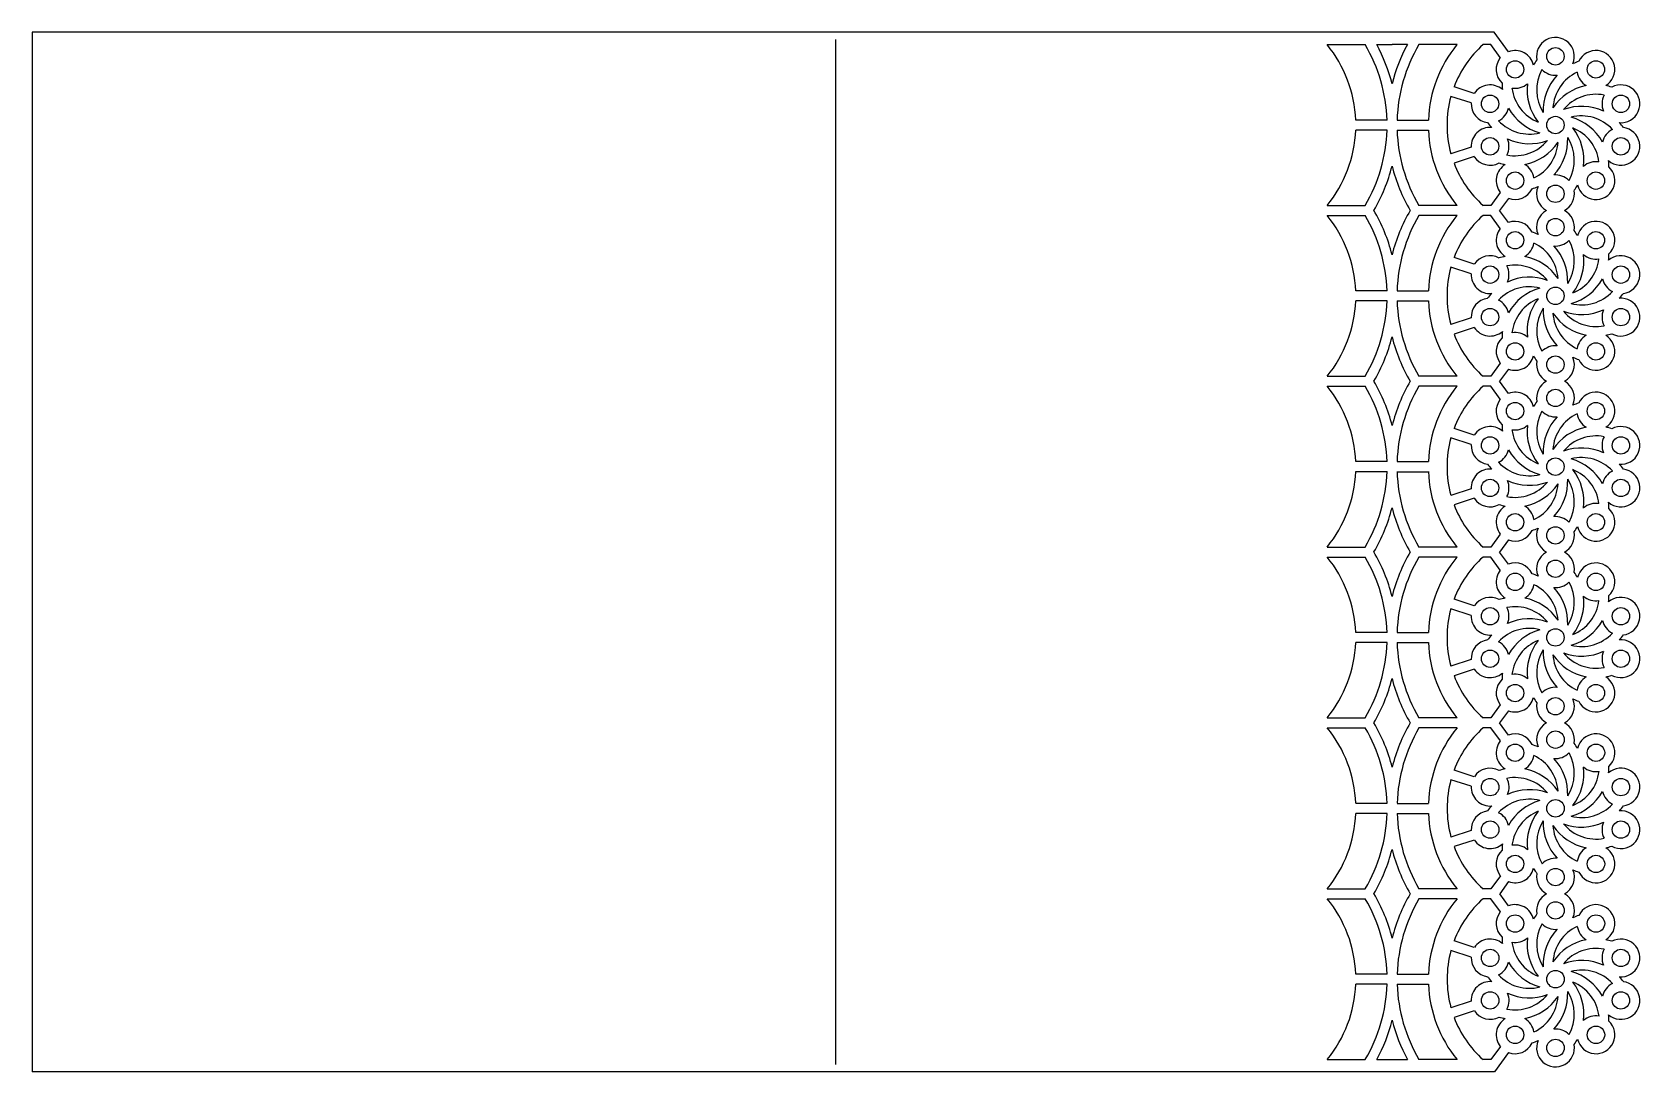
# Model space of a CAD drawing. Extents: x 25 to 241, y 33 to 173.
import ezdxf

# ---------------------------------------------------------------- set-up
doc = ezdxf.new("R2010")
doc.units = 0
doc.layers.get('0').update_dxf_attribs({"linetype": 'CONTINUOUS'})

msp = doc.modelspace()

# ---------------------------------------------------------------- linework, layer by layer
for p, q in [((25.28, 172.96), (25.28, 33.26)), ((221.62, 172.96), (25.28, 172.96)), ((223.53, 170.33), (221.62, 172.96)), ((133.23, 34.26), (133.23, 171.96)), ((199.19, 171.28), (204.3, 171.28)), ((205.85, 171.28), (207.91, 171.28)), ((209.97, 171.28), (207.91, 171.28)), ((216.63, 171.28), (211.52, 171.28)), ((221.18, 171.28), (220.13, 171.28)), ((222.44, 169.54), (221.18, 171.28)), ((218.53, 163.45), (215.82, 164.33)), ((218.95, 164.73), (216.23, 165.61)), ((207.24, 161.15), (203.03, 161.15)), ((207.24, 159.8), (203.03, 159.8)), ((208.58, 161.15), (212.79, 161.15)), ((208.58, 159.8), (212.79, 159.8)), ((218.53, 157.51), (215.82, 156.62)), ((218.95, 156.23), (216.23, 155.34)), ((222.44, 151.42), (221.18, 149.67)), ((199.19, 149.67), (204.3, 149.67)), ((216.63, 149.67), (211.52, 149.67)), ((221.18, 149.67), (220.13, 149.67)), ((223.53, 150.63), (222.35, 149)), ((223.53, 147.38), (222.35, 149)), ((199.19, 148.33), (204.3, 148.33)), ((216.63, 148.33), (211.52, 148.33)), ((221.18, 148.33), (220.13, 148.33)), ((222.44, 146.59), (221.18, 148.33)), ((218.95, 141.78), (216.23, 142.66)), ((218.53, 140.5), (215.82, 141.38)), ((207.24, 138.2), (203.03, 138.2)), ((208.58, 138.2), (212.79, 138.2)), ((207.24, 136.85), (203.03, 136.85)), ((208.58, 136.85), (212.79, 136.85)), ((218.53, 134.56), (215.82, 133.67)), ((218.95, 133.28), (216.23, 132.39)), ((222.44, 128.47), (221.18, 126.72)), ((223.53, 127.68), (222.35, 126.05)), ((199.19, 126.72), (204.3, 126.72)), ((199.19, 125.38), (204.3, 125.38)), ((216.63, 126.72), (211.52, 126.72)), ((216.63, 125.38), (211.52, 125.38)), ((221.18, 126.72), (220.13, 126.72)), ((221.18, 125.38), (220.13, 125.38)), ((222.44, 123.64), (221.18, 125.38)), ((223.53, 124.43), (222.35, 126.05)), ((218.95, 118.83), (216.23, 119.71)), ((218.53, 117.55), (215.82, 118.43)), ((207.24, 115.25), (203.03, 115.25)), ((208.58, 115.25), (212.79, 115.25)), ((207.24, 113.9), (203.03, 113.9)), ((208.58, 113.9), (212.79, 113.9)), ((218.53, 111.61), (215.82, 110.72)), ((218.95, 110.33), (216.23, 109.44)), ((199.19, 103.77), (204.3, 103.77)), ((216.63, 103.77), (211.52, 103.77)), ((221.18, 103.77), (220.13, 103.77)), ((222.44, 105.52), (221.18, 103.77)), ((223.53, 104.73), (222.35, 103.1)), ((199.19, 102.43), (204.3, 102.43)), ((216.63, 102.43), (211.52, 102.43)), ((221.18, 102.43), (220.13, 102.43)), ((222.44, 100.69), (221.18, 102.43)), ((223.53, 101.48), (222.35, 103.1)), ((218.53, 94.6), (215.82, 95.48)), ((218.95, 95.88), (216.23, 96.76)), ((207.24, 92.3), (203.03, 92.3)), ((207.24, 90.95), (203.03, 90.95)), ((208.58, 92.3), (212.79, 92.3)), ((208.58, 90.95), (212.79, 90.95)), ((218.53, 88.65), (215.82, 87.77)), ((218.95, 87.38), (216.23, 86.49)), ((222.44, 82.57), (221.18, 80.82)), ((199.19, 80.82), (204.3, 80.82)), ((216.63, 80.82), (211.52, 80.82)), ((221.18, 80.82), (220.13, 80.82)), ((223.53, 81.78), (222.35, 80.15)), ((223.54, 78.52), (222.35, 80.15)), ((199.2, 79.47), (204.31, 79.47)), ((216.63, 79.47), (211.52, 79.47)), ((221.18, 79.47), (220.13, 79.47)), ((222.45, 77.73), (221.18, 79.47)), ((218.95, 72.92), (216.24, 73.8)), ((218.54, 71.64), (215.82, 72.52)), ((207.24, 69.34), (203.04, 69.34)), ((208.59, 69.34), (212.79, 69.34)), ((207.24, 67.99), (203.04, 67.99)), ((208.59, 67.99), (212.79, 67.99)), ((218.54, 65.69), (215.82, 64.81)), ((218.95, 64.41), (216.24, 63.53)), ((222.45, 59.61), (221.18, 57.86)), ((223.54, 58.82), (222.36, 57.19)), ((199.2, 57.86), (204.31, 57.86)), ((199.2, 56.52), (204.31, 56.52)), ((216.63, 57.86), (211.52, 57.86)), ((216.63, 56.52), (211.52, 56.52)), ((221.18, 57.86), (220.13, 57.86)), ((221.18, 56.52), (220.13, 56.52)), ((222.45, 54.78), (221.18, 56.52)), ((223.54, 55.57), (222.36, 57.19)), ((218.95, 49.97), (216.24, 50.85)), ((218.54, 48.69), (215.82, 49.57)), ((207.24, 46.39), (203.04, 46.39)), ((208.59, 46.39), (212.79, 46.39)), ((207.24, 45.04), (203.04, 45.04)), ((208.59, 45.04), (212.79, 45.04)), ((218.54, 42.74), (215.82, 41.86)), ((218.95, 41.46), (216.24, 40.58)), ((199.2, 34.91), (204.31, 34.91)), ((205.85, 34.91), (209.98, 34.91)), ((216.63, 34.91), (211.52, 34.91)), ((221.18, 34.91), (220.13, 34.91)), ((222.45, 36.65), (221.18, 34.91)), ((223.54, 35.86), (221.65, 33.26)), ((221.65, 33.26), (25.28, 33.26))]:
    msp.add_line(p, q)
for centre in [(229.85, 169.71), (224.43, 167.95), (235.28, 167.95), (221.07, 163.33), (238.64, 163.33), (229.85, 160.48), (221.07, 157.62), (238.64, 157.62), (224.43, 153.01), (235.28, 153.01), (229.85, 151.24), (229.85, 146.76), (224.43, 145), (235.28, 145), (221.07, 140.38), (238.64, 140.38), (229.85, 137.53), (221.07, 134.67), (238.64, 134.67), (224.43, 130.06), (235.28, 130.06), (229.85, 128.29), (224.43, 122.05), (229.85, 123.81), (235.28, 122.05), (221.07, 117.43), (238.64, 117.43), (229.85, 114.58), (221.07, 111.72), (238.64, 111.72), (224.43, 107.11), (235.28, 107.11), (229.85, 105.34), (229.85, 100.86), (224.43, 99.1), (235.28, 99.1), (221.07, 94.48), (238.64, 94.48), (229.85, 91.63), (221.07, 88.77), (238.64, 88.77), (224.43, 84.16), (235.28, 84.16), (229.85, 82.39), (229.86, 77.9), (224.43, 76.14), (235.29, 76.14), (221.08, 71.52), (238.64, 71.52), (229.86, 68.67), (221.08, 65.81), (238.64, 65.81), (224.43, 61.2), (229.86, 59.43), (235.29, 61.2), (224.43, 53.19), (229.86, 54.95), (235.29, 53.19), (221.08, 48.57), (238.64, 48.57), (229.86, 45.72), (221.08, 42.86), (238.64, 42.86), (224.43, 38.24), (235.29, 38.24), (229.86, 36.48)]:
    msp.add_circle(centre, 1.17)
for centre, radius, start, end in [((185.96, 160.48), 17.08, 2.2578, 39.2368), ((185.96, 160.48), 21.28, 1.8116, 30.5014), ((185.96, 160.48), 22.63, 14.124, 28.5144), ((229.85, 160.48), 22.63, 151.4857, 165.876), ((229.85, 160.48), 21.28, 149.4986, 178.1885), ((229.85, 160.48), 17.08, 140.7632, 177.7423), ((229.84, 160.44), 14.56, 131.8553, 159.1872), ((229.85, 169.71), 2.54, 337.1878, 190.56), ((224.43, 167.95), 2.54, 141.29, 226.5593), ((224.43, 167.95), 2.54, 13.1881, 110.5998), ((232.99, 165.18), 6.95, 144.2234, 151.2268), ((235.16, 162.44), 6.95, 108.2234, 115.2268), ((235.28, 167.95), 2.54, 301.1878, 154.56), ((232.99, 165.18), 5.66, 151.0023, 212.3982), ((229.85, 169.71), 2.54, 224.6355, 275.0371), ((235.16, 162.44), 6.95, 136.9981, 182.37), ((235.16, 162.44), 5.66, 115.0023, 176.3982), ((235.28, 167.95), 2.54, 188.6355, 239.0371), ((229.85, 160.48), 14.56, 164.6494, 195.3508), ((221.07, 163.33), 2.54, 49.1878, 146.655), ((229.63, 166.13), 6.95, 180.2231, 187.2268), ((224.43, 167.95), 2.54, 260.6355, 311.0371), ((229.63, 166.13), 5.66, 187.0023, 248.3982), ((232.99, 165.18), 6.95, 172.9981, 218.37), ((235.3, 158.95), 6.95, 100.9981, 146.37), ((235.3, 158.95), 5.66, 79.0023, 140.3982), ((238.64, 163.33), 2.54, 152.6355, 203.0371), ((235.3, 158.95), 6.95, 72.2234, 79.2268), ((238.64, 163.33), 2.54, 265.1878, 118.56), ((221.07, 163.33), 2.54, 177.3452, 262.56), ((221.07, 163.33), 2.54, 296.6355, 347.0371), ((229.63, 166.13), 6.95, 208.9981, 254.37), ((233.36, 156.04), 6.95, 64.9981, 110.37), ((185.96, 160.48), 17.08, 320.7633, 357.7423), ((185.96, 160.48), 21.28, 329.4987, 358.1885), ((229.85, 160.48), 21.28, 181.8115, 210.5014), ((229.85, 160.48), 17.08, 182.2577, 219.2368), ((221.07, 157.62), 2.54, 85.1878, 182.655), ((226.35, 164.92), 6.95, 216.2234, 223.2268), ((226.35, 164.92), 5.66, 223.0023, 284.3982), ((233.36, 156.04), 5.66, 43.0023, 104.3982), ((230.08, 154.83), 6.95, 28.9981, 74.37), ((230.08, 154.83), 5.66, 7.0023, 68.3982), ((226.72, 155.77), 6.95, 352.9981, 38.37), ((238.64, 157.62), 2.54, 116.6355, 167.0371), ((238.64, 157.62), 2.54, 229.1878, 82.56), ((233.36, 156.04), 6.95, 36.2234, 43.2268), ((221.07, 157.62), 2.54, 332.6355, 23.0371), ((224.41, 162.01), 5.66, 259.0023, 320.3982), ((226.35, 164.92), 6.95, 244.9981, 290.37), ((224.41, 162.01), 6.95, 280.9981, 326.37), ((224.55, 158.51), 5.66, 295.0023, 356.3982), ((224.55, 158.51), 6.95, 316.9981, 2.37), ((226.72, 155.77), 5.66, 331.0023, 32.3982), ((221.07, 157.62), 2.54, 213.3452, 298.56), ((235.28, 153.01), 2.54, 80.6355, 131.0371), ((230.08, 154.83), 6.95, 0.2234, 7.2268), ((185.96, 160.49), 22.63, 329.5284, 345.8762), ((229.85, 160.49), 22.63, 194.1239, 210.5014), ((229.84, 160.52), 14.56, 200.8128, 228.1447), ((224.43, 153.01), 2.54, 121.1878, 218.71), ((224.41, 162.01), 6.95, 252.2234, 259.2268), ((224.43, 153.01), 2.54, 8.6355, 59.0371), ((229.85, 151.24), 2.54, 44.6355, 95.0371), ((235.28, 153.01), 2.54, 193.1878, 46.56), ((224.43, 153.01), 2.54, 249.4002, 334.56), ((224.55, 158.51), 6.95, 288.2234, 295.2268), ((229.85, 151.24), 2.54, 157.1878, 241.816), ((229.85, 151.24), 2.54, 298.184, 10.56), ((226.72, 155.77), 6.95, 324.2234, 331.2268), ((185.96, 137.53), 22.63, 14.124, 30.5014), ((229.85, 137.53), 22.63, 149.5285, 165.876), ((229.85, 146.76), 2.54, 118.184, 202.8122), ((229.85, 146.76), 2.54, 349.44, 61.816), ((185.96, 137.53), 17.08, 2.2578, 39.2368), ((185.96, 137.53), 21.28, 1.8116, 30.5014), ((229.85, 137.53), 21.28, 149.4986, 178.1885), ((229.85, 137.53), 17.08, 140.7632, 177.7423), ((229.84, 137.49), 14.56, 131.8553, 159.1872), ((224.43, 145), 2.54, 25.44, 110.5998), ((235.28, 145), 2.54, 313.44, 166.8122), ((224.43, 145), 2.54, 141.29, 238.8122), ((224.55, 139.49), 6.95, 64.7732, 71.7766), ((229.85, 146.76), 2.54, 264.9629, 315.3645), ((226.72, 142.23), 5.66, 327.6018, 28.9977), ((226.72, 142.23), 6.95, 28.7732, 35.7766), ((221.07, 140.38), 2.54, 61.44, 146.6548), ((224.41, 136), 6.95, 100.7732, 107.7766), ((224.43, 145), 2.54, 300.9629, 351.3645), ((224.41, 136), 6.95, 33.63, 79.0019), ((224.55, 139.49), 5.66, 3.6018, 64.9977), ((224.55, 139.49), 6.95, 357.63, 43.0019), ((226.72, 142.23), 6.95, 321.63, 7.0019), ((235.28, 145), 2.54, 228.9629, 279.3645), ((230.08, 143.18), 6.95, 352.7732, 359.7766), ((238.64, 140.38), 2.54, 277.44, 130.8122), ((229.85, 137.53), 14.56, 164.6492, 195.3506), ((221.07, 140.38), 2.54, 177.345, 274.8122), ((224.41, 136), 5.66, 39.6018, 100.9977), ((221.07, 140.38), 2.54, 336.9629, 27.3645), ((230.08, 143.18), 5.66, 291.6018, 352.9977), ((226.35, 133.09), 5.66, 75.6018, 136.9977), ((226.35, 133.09), 6.95, 69.63, 115.0019), ((229.63, 131.88), 6.95, 105.63, 151.0019), ((230.08, 143.18), 6.95, 285.63, 331.0019), ((238.64, 140.38), 2.54, 192.9629, 243.3645), ((185.96, 137.53), 17.08, 320.7633, 357.7423), ((185.96, 137.53), 21.28, 329.4987, 358.1885), ((229.85, 137.53), 21.28, 181.8115, 210.5014), ((229.85, 137.53), 17.08, 182.2577, 219.2368), ((221.07, 134.67), 2.54, 97.44, 182.6548), ((226.35, 133.09), 6.95, 136.7732, 143.7766), ((221.07, 134.67), 2.54, 12.9629, 63.3645), ((229.63, 131.88), 5.66, 111.6018, 172.9977), ((232.99, 132.82), 6.95, 141.63, 187.0019), ((233.36, 141.97), 5.66, 255.6018, 316.9977), ((238.64, 134.67), 2.54, 241.44, 94.8122), ((233.36, 141.97), 6.95, 316.7732, 323.7766), ((232.99, 132.82), 5.66, 147.6018, 208.9977), ((235.16, 135.56), 6.95, 177.63, 223.0019), ((235.3, 139.06), 6.95, 213.63, 259.0019), ((235.16, 135.56), 5.66, 183.6018, 244.9977), ((233.36, 141.97), 6.95, 249.63, 295.0019), ((235.3, 139.06), 5.66, 219.6018, 280.9977), ((238.64, 134.67), 2.54, 156.9629, 207.3645), ((185.96, 137.53), 22.63, 329.5284, 345.8762), ((229.85, 137.53), 22.63, 194.1239, 210.5014), ((229.84, 137.57), 14.56, 200.8128, 228.1447), ((221.07, 134.67), 2.54, 213.345, 310.8122), ((224.43, 130.06), 2.54, 133.4407, 218.71), ((229.63, 131.88), 6.95, 172.7732, 179.7769), ((224.43, 130.06), 2.54, 48.9629, 99.3645), ((235.28, 130.06), 2.54, 120.9629, 171.3645), ((235.28, 130.06), 2.54, 205.44, 58.8122), ((235.3, 139.06), 6.95, 280.7732, 287.7766), ((229.85, 128.29), 2.54, 84.9629, 135.3645), ((224.43, 130.06), 2.54, 249.4002, 346.8119), ((232.99, 132.82), 6.95, 208.7732, 215.7766), ((229.85, 128.29), 2.54, 169.44, 241.816), ((229.85, 128.29), 2.54, 298.184, 22.8122), ((235.16, 135.56), 6.95, 244.7732, 251.7766), ((185.96, 114.58), 17.08, 2.2578, 39.2368), ((185.96, 114.58), 21.28, 1.8116, 30.5014), ((185.97, 114.57), 22.63, 14.124, 30.5014), ((229.86, 114.57), 22.63, 149.5285, 165.876), ((229.85, 114.58), 21.28, 149.4986, 178.1885), ((229.85, 114.58), 17.08, 140.7632, 177.7423), ((229.84, 114.54), 14.56, 131.8553, 159.1872), ((229.85, 123.81), 2.54, 118.184, 190.56), ((229.85, 123.81), 2.54, 337.1878, 61.816), ((224.43, 122.05), 2.54, 141.29, 226.5593), ((224.43, 122.05), 2.54, 13.1881, 110.5998), ((232.99, 119.28), 6.95, 144.2234, 151.2268), ((235.16, 116.54), 6.95, 108.2234, 115.2268), ((235.28, 122.05), 2.54, 301.1878, 154.56), ((232.99, 119.28), 5.66, 151.0023, 212.3982), ((229.85, 123.81), 2.54, 224.6355, 275.0371), ((235.16, 116.54), 6.95, 136.9981, 182.37), ((235.16, 116.54), 5.66, 115.0023, 176.3982), ((235.28, 122.05), 2.54, 188.6355, 239.0371), ((221.07, 117.43), 2.54, 49.1878, 146.655), ((229.63, 120.23), 6.95, 180.2231, 187.2268), ((224.43, 122.05), 2.54, 260.6355, 311.0371), ((229.63, 120.23), 5.66, 187.0023, 248.3982), ((232.99, 119.28), 6.95, 172.9981, 218.37), ((235.3, 113.05), 6.95, 100.9981, 146.37), ((235.3, 113.05), 6.95, 72.2234, 79.2268), ((238.64, 117.43), 2.54, 265.1878, 118.56), ((229.85, 114.58), 14.56, 164.6494, 195.3508), ((221.07, 117.43), 2.54, 177.3452, 262.56), ((221.07, 117.43), 2.54, 296.6355, 347.0371), ((229.63, 120.23), 6.95, 208.9981, 254.37), ((235.3, 113.05), 5.66, 79.0023, 140.3982), ((233.36, 110.14), 6.95, 64.9981, 110.37), ((238.64, 117.43), 2.54, 152.6355, 203.0371), ((226.35, 119.02), 6.95, 216.2234, 223.2268), ((226.35, 119.02), 5.66, 223.0023, 284.3982), ((233.36, 110.14), 5.66, 43.0023, 104.3982), ((230.08, 108.92), 6.95, 28.9981, 74.37), ((233.36, 110.14), 6.95, 36.2234, 43.2268), ((185.96, 114.58), 17.08, 320.7633, 357.7423), ((185.96, 114.58), 21.28, 329.4987, 358.1885), ((229.85, 114.58), 21.28, 181.8115, 210.5014), ((229.85, 114.58), 17.08, 182.2577, 219.2368), ((221.07, 111.72), 2.54, 85.1878, 182.655), ((221.07, 111.72), 2.54, 332.6355, 23.0371), ((224.41, 116.11), 5.66, 259.0023, 320.3982), ((226.35, 119.02), 6.95, 244.9981, 290.37), ((224.55, 112.61), 6.95, 316.9981, 2.37), ((226.72, 109.87), 5.66, 331.0023, 32.3982), ((230.08, 108.92), 5.66, 7.0023, 68.3982), ((226.72, 109.87), 6.95, 352.9981, 38.37), ((238.64, 111.72), 2.54, 116.6355, 167.0371), ((238.64, 111.72), 2.54, 229.1878, 82.56), ((221.07, 111.72), 2.54, 213.3452, 298.56), ((224.41, 116.11), 6.95, 280.9981, 326.37), ((224.55, 112.61), 5.66, 295.0023, 356.3982), ((185.96, 114.59), 22.63, 329.5284, 345.8762), ((229.85, 114.59), 22.63, 194.1239, 210.5014), ((229.84, 114.62), 14.56, 200.8128, 228.1447), ((224.43, 107.11), 2.54, 121.1878, 218.71), ((224.41, 116.11), 6.95, 252.2234, 259.2268), ((224.43, 107.11), 2.54, 8.6355, 59.0371), ((235.28, 107.11), 2.54, 193.1878, 46.56), ((235.28, 107.11), 2.54, 80.6355, 131.0371), ((230.08, 108.92), 6.95, 0.2234, 7.2268), ((224.43, 107.11), 2.54, 249.4002, 334.56), ((224.55, 112.61), 6.95, 288.2234, 295.2268), ((229.85, 105.34), 2.54, 157.1878, 241.816), ((229.85, 105.34), 2.54, 44.6355, 95.0371), ((229.85, 105.34), 2.54, 298.184, 10.56), ((226.72, 109.87), 6.95, 324.2234, 331.2268), ((185.96, 91.63), 17.08, 2.2578, 39.2368), ((185.96, 91.63), 21.28, 1.8116, 30.5014), ((185.96, 91.63), 22.63, 14.124, 30.5014), ((229.85, 91.63), 22.63, 149.5285, 165.876), ((229.85, 91.63), 21.28, 149.4986, 178.1885), ((229.85, 91.63), 17.08, 140.7632, 177.7423), ((229.84, 91.59), 14.56, 131.8553, 159.1872), ((224.43, 99.1), 2.54, 25.44, 110.5998), ((229.85, 100.86), 2.54, 118.184, 202.8122), ((229.85, 100.86), 2.54, 349.44, 61.816), ((235.28, 99.1), 2.54, 313.44, 166.8122), ((224.43, 99.1), 2.54, 141.29, 238.8122), ((224.55, 93.59), 6.95, 64.7732, 71.7766), ((226.72, 96.33), 6.95, 28.7732, 35.7766), ((224.43, 99.1), 2.54, 300.9629, 351.3645), ((224.55, 93.59), 5.66, 3.6018, 64.9977), ((229.85, 100.86), 2.54, 264.9629, 315.3645), ((224.55, 93.59), 6.95, 357.63, 43.0019), ((226.72, 96.33), 5.66, 327.6018, 28.9977), ((226.72, 96.33), 6.95, 321.63, 7.0019), ((235.28, 99.1), 2.54, 228.9629, 279.3645), ((230.08, 97.28), 6.95, 352.7732, 359.7766), ((229.85, 91.63), 14.56, 164.6492, 195.3506), ((221.07, 94.48), 2.54, 61.44, 146.6548), ((224.41, 90.1), 6.95, 100.7732, 107.7766), ((224.41, 90.1), 5.66, 39.6018, 100.9977), ((221.07, 94.48), 2.54, 336.9629, 27.3645), ((224.41, 90.1), 6.95, 33.63, 79.0019), ((230.08, 97.28), 5.66, 291.6018, 352.9977), ((238.64, 94.48), 2.54, 277.44, 130.8122), ((221.07, 94.48), 2.54, 177.345, 274.8122), ((226.35, 87.19), 5.66, 75.6018, 136.9977), ((226.35, 87.19), 6.95, 69.63, 115.0019), ((230.08, 97.28), 6.95, 285.63, 331.0019), ((238.64, 94.48), 2.54, 192.9629, 243.3645), ((185.96, 91.63), 17.08, 320.7633, 357.7423), ((185.96, 91.63), 21.28, 329.4987, 358.1885), ((229.85, 91.63), 21.28, 181.8115, 210.5014), ((229.85, 91.63), 17.08, 182.2577, 219.2368), ((221.07, 88.77), 2.54, 97.44, 182.6548), ((226.35, 87.19), 6.95, 136.7732, 143.7766), ((221.07, 88.77), 2.54, 12.9629, 63.3645), ((229.63, 85.97), 6.95, 105.63, 151.0019), ((229.63, 85.97), 5.66, 111.6018, 172.9977), ((232.99, 86.92), 6.95, 141.63, 187.0019), ((233.36, 96.07), 5.66, 255.6018, 316.9977), ((238.64, 88.77), 2.54, 241.44, 94.8122), ((233.36, 96.07), 6.95, 316.7732, 323.7766), ((232.99, 86.92), 5.66, 147.6018, 208.9977), ((235.16, 89.66), 6.95, 177.63, 223.0019), ((235.16, 89.66), 5.66, 183.6018, 244.9977), ((235.3, 93.16), 6.95, 213.63, 259.0019), ((233.36, 96.07), 6.95, 249.63, 295.0019), ((235.3, 93.16), 5.66, 219.6018, 280.9977), ((238.64, 88.77), 2.54, 156.9629, 207.3645), ((229.84, 91.67), 14.56, 200.8128, 228.1447), ((221.07, 88.77), 2.54, 213.345, 310.8122), ((229.63, 85.97), 6.95, 172.7732, 179.7769), ((224.43, 84.16), 2.54, 48.9629, 99.3645), ((235.3, 93.16), 6.95, 280.7732, 287.7766), ((185.96, 91.63), 22.63, 329.5284, 345.8762), ((229.85, 91.63), 22.63, 194.1239, 210.5014), ((224.43, 84.16), 2.54, 133.4407, 218.71), ((229.85, 82.39), 2.54, 84.9629, 135.3645), ((235.28, 84.16), 2.54, 120.9629, 171.3645), ((235.28, 84.16), 2.54, 205.44, 58.8122), ((224.43, 84.16), 2.54, 249.4002, 346.8119), ((232.99, 86.92), 6.95, 208.7732, 215.7766), ((229.85, 82.39), 2.54, 169.44, 242.1364), ((229.85, 82.39), 2.54, 298.017, 22.8122), ((235.16, 89.66), 6.95, 244.7732, 251.7766), ((185.97, 68.67), 22.63, 14.124, 30.5014), ((229.86, 68.67), 22.63, 149.5285, 165.876), ((229.86, 77.9), 2.54, 118.017, 202.8122), ((229.86, 77.9), 2.54, 349.44, 62.1364), ((185.97, 68.67), 17.08, 2.2578, 39.2368), ((185.97, 68.67), 21.28, 1.8116, 30.5014), ((229.86, 68.67), 21.28, 149.4986, 178.1885), ((229.86, 68.67), 17.08, 140.7632, 177.7423), ((229.84, 68.63), 14.56, 131.8553, 159.1872), ((224.43, 76.14), 2.54, 141.29, 238.8122), ((224.43, 76.14), 2.54, 25.44, 110.5998), ((235.29, 76.14), 2.54, 313.44, 166.8122), ((224.43, 76.14), 2.54, 300.9629, 351.3645), ((224.55, 70.63), 6.95, 64.7732, 71.7766), ((224.55, 70.63), 5.66, 3.6018, 64.9977), ((229.86, 77.9), 2.54, 264.9629, 315.3645), ((226.72, 73.37), 5.66, 327.6018, 28.9977), ((226.72, 73.37), 6.95, 28.7732, 35.7766), ((221.08, 71.52), 2.54, 61.44, 146.6548), ((224.41, 67.14), 6.95, 100.7732, 107.7766), ((224.41, 67.14), 6.95, 33.63, 79.0019), ((224.55, 70.63), 6.95, 357.63, 43.0019), ((226.72, 73.37), 6.95, 321.63, 7.0019), ((230.09, 74.32), 5.66, 291.6018, 352.9977), ((235.29, 76.14), 2.54, 228.9629, 279.3645), ((230.09, 74.32), 6.95, 352.7732, 359.7766), ((238.64, 71.52), 2.54, 277.44, 130.8122), ((229.86, 68.67), 14.56, 164.6492, 195.3506), ((221.08, 71.52), 2.54, 177.345, 274.8122), ((224.41, 67.14), 5.66, 39.6018, 100.9977), ((221.08, 71.52), 2.54, 336.9629, 27.3645), ((226.35, 64.23), 5.66, 75.6018, 136.9977), ((226.35, 64.23), 6.95, 69.63, 115.0019), ((229.63, 63.01), 6.95, 105.63, 151.0019), ((230.09, 74.32), 6.95, 285.63, 331.0019), ((233.37, 73.1), 5.66, 255.6018, 316.9977), ((238.64, 71.52), 2.54, 192.9629, 243.3645), ((185.97, 68.67), 17.08, 320.7633, 357.7423), ((185.97, 68.67), 21.28, 329.4987, 358.1885), ((229.86, 68.67), 21.28, 181.8115, 210.5014), ((229.86, 68.67), 17.08, 182.2577, 219.2368), ((221.08, 65.81), 2.54, 97.44, 182.6548), ((226.35, 64.23), 6.95, 136.7732, 143.7766), ((221.08, 65.81), 2.54, 12.9629, 63.3645), ((229.63, 63.01), 5.66, 111.6018, 172.9977), ((233, 63.96), 6.95, 141.63, 187.0019), ((233, 63.96), 5.66, 147.6018, 208.9977), ((235.16, 66.7), 6.95, 177.63, 223.0019), ((238.64, 65.81), 2.54, 241.44, 94.8122), ((233.37, 73.1), 6.95, 316.7732, 323.7766), ((235.16, 66.7), 5.66, 183.6018, 244.9977), ((235.3, 70.2), 6.95, 213.63, 259.0019), ((233.37, 73.1), 6.95, 249.63, 295.0019), ((235.3, 70.2), 5.66, 219.6018, 280.9977), ((238.64, 65.81), 2.54, 156.9629, 207.3645), ((185.96, 68.68), 22.63, 329.5284, 345.8762), ((229.85, 68.68), 22.63, 194.1239, 210.5014), ((229.84, 68.7), 14.56, 200.8128, 228.1447), ((221.08, 65.81), 2.54, 213.345, 310.8122), ((224.43, 61.2), 2.54, 133.4407, 218.71), ((229.63, 63.01), 6.95, 172.7732, 179.7769), ((224.43, 61.2), 2.54, 48.9629, 99.3645), ((235.29, 61.2), 2.54, 120.9629, 171.3645), ((235.29, 61.2), 2.54, 205.44, 58.8122), ((235.3, 70.2), 6.95, 280.7732, 287.7766), ((224.43, 61.2), 2.54, 249.4002, 346.8119), ((233, 63.96), 6.95, 208.7732, 215.7766), ((229.86, 59.43), 2.54, 84.9629, 135.3645), ((229.86, 59.43), 2.54, 169.44, 241.816), ((229.86, 59.43), 2.54, 298.184, 22.8122), ((235.16, 66.7), 6.95, 244.7732, 251.7766), ((185.97, 45.72), 17.08, 2.2578, 39.2368), ((185.97, 45.72), 21.28, 1.8116, 30.5014), ((185.97, 45.72), 22.63, 14.124, 30.5014), ((229.86, 45.72), 22.63, 149.5285, 165.876), ((229.86, 45.72), 21.28, 149.4986, 178.1885), ((229.86, 45.72), 17.08, 140.7632, 177.7423), ((229.84, 45.68), 14.56, 131.8553, 159.1872), ((229.86, 54.95), 2.54, 118.184, 190.56), ((229.86, 54.95), 2.54, 337.1878, 61.816), ((224.43, 53.19), 2.54, 141.29, 226.5593), ((224.43, 53.19), 2.54, 13.1881, 110.5998), ((233, 50.42), 6.95, 144.2234, 151.2268), ((235.16, 47.68), 6.95, 108.2234, 115.2268), ((235.29, 53.19), 2.54, 301.1878, 154.56), ((233, 50.42), 5.66, 151.0023, 212.3982), ((229.86, 54.95), 2.54, 224.6355, 275.0371), ((235.16, 47.68), 6.95, 136.9981, 182.37), ((235.16, 47.68), 5.66, 115.0023, 176.3982), ((235.29, 53.19), 2.54, 188.6355, 239.0371), ((221.08, 48.57), 2.54, 49.1878, 146.655), ((229.63, 51.37), 6.95, 180.2231, 187.2268), ((224.43, 53.19), 2.54, 260.6355, 311.0371), ((229.63, 51.37), 5.66, 187.0023, 248.3982), ((233, 50.42), 6.95, 172.9981, 218.37), ((235.3, 44.19), 6.95, 100.9981, 146.37), ((235.3, 44.19), 5.66, 79.0023, 140.3982), ((238.64, 48.57), 2.54, 152.6355, 203.0371), ((235.3, 44.19), 6.95, 72.2234, 79.2268), ((238.64, 48.57), 2.54, 265.1878, 118.56), ((229.86, 45.72), 14.56, 164.6494, 195.3508), ((221.08, 48.57), 2.54, 177.3452, 262.56), ((221.08, 48.57), 2.54, 296.6355, 347.0371), ((229.63, 51.37), 6.95, 208.9981, 254.37), ((233.37, 41.28), 6.95, 64.9981, 110.37), ((221.08, 42.86), 2.54, 85.1878, 182.655), ((226.35, 50.15), 6.95, 216.2234, 223.2268), ((226.35, 50.15), 5.66, 223.0023, 284.3982), ((233.37, 41.28), 5.66, 43.0023, 104.3982), ((230.09, 40.06), 6.95, 28.9981, 74.37), ((238.64, 42.86), 2.54, 229.1878, 82.56), ((233.37, 41.28), 6.95, 36.2234, 43.2268), ((185.97, 45.72), 17.08, 320.7633, 357.7423), ((185.97, 45.72), 21.28, 329.4987, 358.1885), ((229.86, 45.72), 21.28, 181.8115, 210.5014), ((229.86, 45.72), 17.08, 182.2577, 219.2368), ((221.08, 42.86), 2.54, 332.6355, 23.0371), ((224.41, 47.25), 5.66, 259.0023, 320.3982), ((226.35, 50.15), 6.95, 244.9981, 290.37), ((224.41, 47.25), 6.95, 280.9981, 326.37), ((224.55, 43.75), 5.66, 295.0023, 356.3982), ((224.55, 43.75), 6.95, 316.9981, 2.37), ((226.72, 41.01), 5.66, 331.0023, 32.3982), ((226.72, 41.01), 6.95, 352.9981, 38.37), ((230.09, 40.06), 5.66, 7.0023, 68.3982), ((238.64, 42.86), 2.54, 116.6355, 167.0371), ((221.08, 42.86), 2.54, 213.3452, 298.56), ((185.97, 45.72), 22.63, 331.4857, 345.8762), ((229.86, 45.72), 22.63, 194.1239, 208.5143), ((229.84, 45.75), 14.56, 200.8128, 228.1447), ((224.43, 38.24), 2.54, 121.1878, 218.71), ((224.41, 47.25), 6.95, 252.2234, 259.2268), ((224.43, 38.24), 2.54, 8.6355, 59.0371), ((229.86, 36.48), 2.54, 44.6355, 95.0371), ((235.29, 38.24), 2.54, 193.1878, 46.56), ((235.29, 38.24), 2.54, 80.6355, 131.0371), ((230.09, 40.06), 6.95, 0.2234, 7.2268), ((224.43, 38.24), 2.54, 249.4002, 334.56), ((224.55, 43.75), 6.95, 288.2234, 295.2268), ((229.86, 36.48), 2.54, 157.1878, 10.56), ((226.72, 41.01), 6.95, 324.2234, 331.2268)]:
    msp.add_arc(centre, radius, start, end)

doc.saveas('drawing.dxf')
